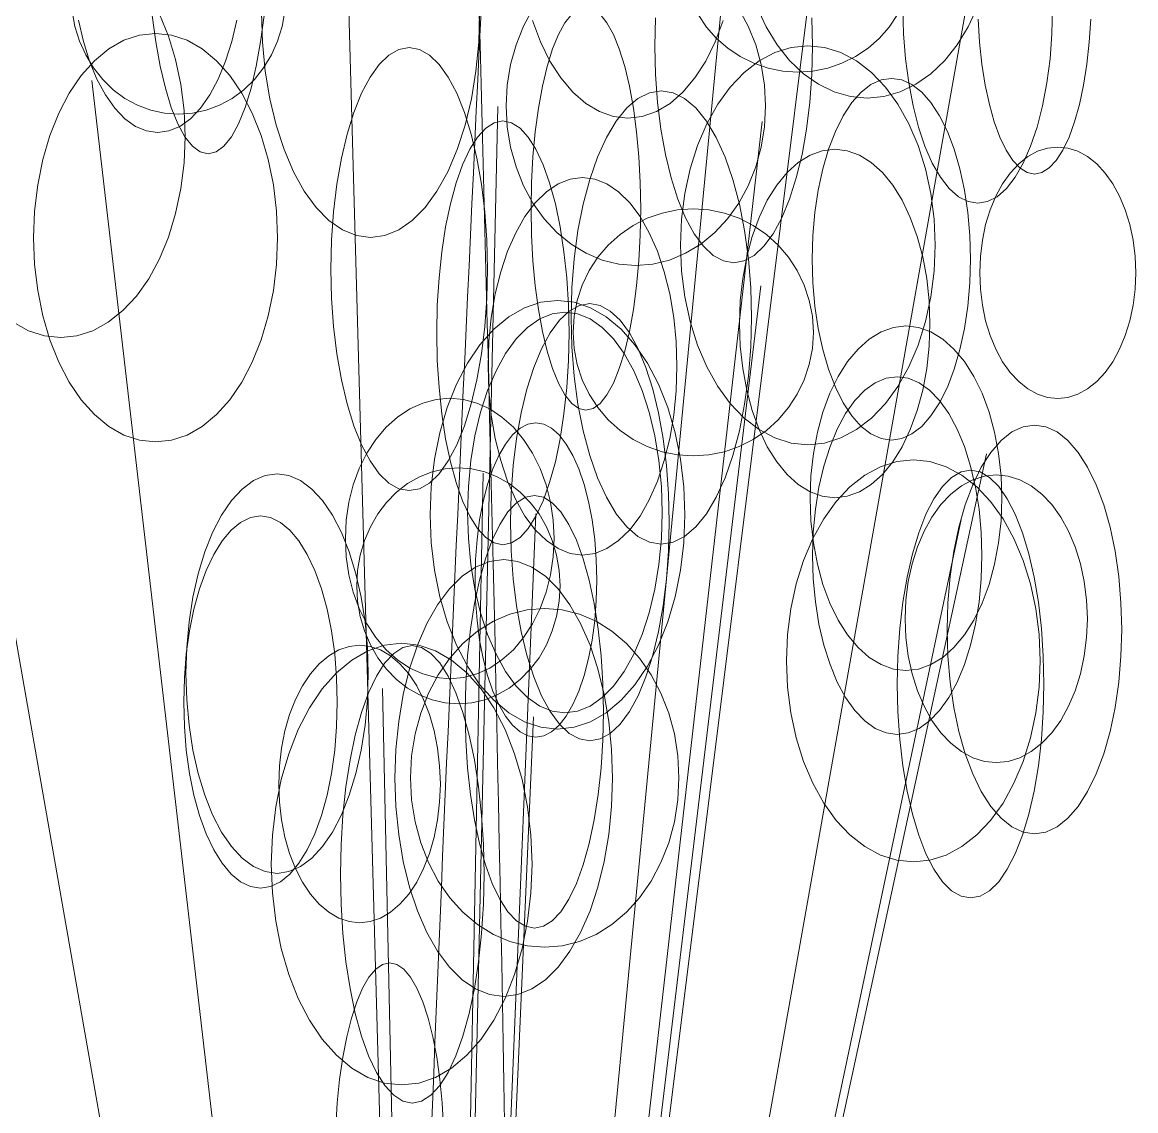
# Model space of a CAD drawing. Header units: millimetres. Extents: x -1800 to 33200, y -8500 to 38400.
# Drawn here: x 4483 to 5378, y 13195 to 14070 of the extents above; entities that cross this region are included whole.
import ezdxf

# ---------------------------------------------------------------- set-up
doc = ezdxf.new("R2010")
doc.units = ezdxf.units.MM
doc.layers.add('E-PLANT', color=3, linetype='Continuous', lineweight=13)

msp = doc.modelspace()

# ---------------------------------------------------------------- linework, layer by layer
at = {"layer": 'E-PLANT'}
for q in [(4293.92, 14621.32), (5082.85, 14480.67), (5157.94, 14435.45), (4739.25, 14295.43), (5267.92, 14232.59), (4538.69, 14022.79), (4864.88, 14002.01), (5077.37, 13989.84), (5076.23, 13857.8), (5257.51, 13722.85), (4853.18, 13707.41), (4895.47, 13674.64), (5237.38, 13670.19), (4772.26, 13534.43), (4893.63, 13511.62)]:
    msp.add_line((4812.73, 11663.48), q, dxfattribs=at)
for points in [[(5250.4, 14081.92), (5242.96, 14066), (5234.13, 14051.59), (5224.07, 14038.97), (5212.93, 14028.32), (5200.93, 14019.85), (5188.25, 14013.69), (5175.12, 14009.96), (5161.76, 14008.7), (5148.4, 14009.96), (5135.27, 14013.69), (5122.59, 14019.85), (5110.58, 14028.32), (5099.45, 14038.97), (5089.38, 14051.59), (5080.55, 14066), (5073.12, 14081.92)], [(4593.05, 14076.11), (4600.31, 14058.55), (4606.09, 14039.61), (4610.29, 14019.61), (4612.84, 13998.89), (4613.7, 13977.82), (4613.7, 13977.82), (4612.84, 13956.75), (4610.29, 13936.03), (4606.09, 13916.04), (4600.31, 13897.09), (4593.05, 13879.53), (4584.43, 13863.66), (4574.6, 13849.73), (4563.73, 13838), (4552.01, 13828.66), (4539.63, 13821.87), (4526.81, 13817.75), (4513.77, 13816.37), (4500.73, 13817.75), (4487.91, 13821.87), (4475.53, 13828.66)], [(4693.88, 14078.54), (4691.68, 14066.33), (4688.06, 14054.53), (4683.08, 14043.36), (4676.81, 14033.01), (4669.38, 14023.65), (4660.91, 14015.43), (4651.54, 14008.52), (4641.43, 14003.01), (4630.76, 13999), (4619.7, 13996.57), (4608.45, 13995.76), (4597.21, 13996.57), (4586.15, 13999), (4575.48, 14003.01), (4565.37, 14008.52), (4556, 14015.43), (4547.53, 14023.65), (4540.09, 14033.01), (4533.83, 14043.36), (4528.85, 14054.53), (4525.22, 14066.33), (4523.03, 14078.54)], [(4677.19, 14074.97), (4674.38, 14053.86), (4670.84, 14034.29), (4666.65, 14016.6), (4661.86, 14001.08), (4656.57, 13988.01), (4650.86, 13977.6), (4644.83, 13970.03), (4638.59, 13965.44), (4632.24, 13963.9), (4625.88, 13965.44), (4619.64, 13970.03), (4613.61, 13977.6), (4607.91, 13988.01), (4602.61, 14001.08), (4597.83, 14016.6), (4593.63, 14034.29), (4590.09, 14053.86), (4587.28, 14074.97)], [(4850.37, 14077.12), (4849.62, 14053.58), (4847.38, 14030.44), (4843.7, 14008.11), (4838.63, 13986.95), (4832.26, 13967.34), (4824.7, 13949.6), (4816.09, 13934.05), (4806.55, 13920.94), (4796.27, 13910.51), (4785.42, 13902.92), (4774.18, 13898.32), (4762.74, 13896.78), (4751.3, 13898.32), (4740.06, 13902.92), (4729.21, 13910.51), (4718.93, 13920.94), (4709.4, 13934.05), (4700.78, 13949.6), (4693.22, 13967.34), (4686.85, 13986.95), (4681.78, 14008.11), (4678.1, 14030.44), (4675.86, 14053.58), (4675.11, 14077.12)], [(5058.63, 14080.53), (5066.21, 14066.59), (5072.24, 14051.55), (5076.62, 14035.67), (5079.28, 14019.22), (5080.17, 14002.49), (5080.17, 14002.49), (5079.28, 13985.75), (5076.62, 13969.3), (5072.24, 13953.42), (5066.21, 13938.38), (5058.63, 13924.44), (5049.64, 13911.83), (5039.38, 13900.77), (5028.04, 13891.46), (5015.81, 13884.04), (5002.9, 13878.65), (4989.52, 13875.38), (4975.91, 13874.28), (4962.3, 13875.38), (4948.93, 13878.65), (4936.01, 13884.04), (4923.78, 13891.46), (4912.44, 13900.77), (4902.19, 13911.83), (4893.2, 13924.44), (4885.62, 13938.38), (4879.59, 13953.42), (4875.21, 13969.3), (4872.54, 13985.75), (4871.65, 14002.49), (4872.54, 14019.22), (4875.21, 14035.67), (4879.59, 14051.55), (4885.62, 14066.59), (4893.2, 14080.53)], [(4947.16, 14076.09), (4952.62, 14069.29), (4957.79, 14059.92), (4962.59, 14048.17), (4966.92, 14034.21), (4970.73, 14018.3), (4973.93, 14000.7), (4976.48, 13981.72), (4978.33, 13961.67), (4979.46, 13940.92), (4979.84, 13919.8), (4979.84, 13919.8), (4979.46, 13898.68), (4978.33, 13877.92), (4976.48, 13857.87), (4973.93, 13838.89), (4970.73, 13821.29), (4966.92, 13805.38), (4962.59, 13791.42), (4957.79, 13779.67), (4952.62, 13770.3), (4947.16, 13763.5), (4941.5, 13759.37), (4935.75, 13757.99), (4929.99, 13759.37), (4924.34, 13763.5), (4918.88, 13770.3), (4913.71, 13779.67), (4908.91, 13791.42), (4904.57, 13805.38), (4900.77, 13821.29), (4897.57, 13838.89), (4895.02, 13857.87), (4893.16, 13877.92), (4892.04, 13898.68), (4891.66, 13919.8), (4892.04, 13940.92), (4893.16, 13961.67), (4895.02, 13981.72), (4897.57, 14000.7), (4900.77, 14018.3), (4904.57, 14034.21), (4908.91, 14048.17), (4913.71, 14059.92), (4918.88, 14069.29), (4924.34, 14076.09)], [(5117.32, 14073.19), (5117.86, 14050.48), (5117.86, 14050.48), (5117.32, 14027.77), (5115.7, 14005.44), (5113.03, 13983.89), (5109.37, 13963.48), (5104.76, 13944.55), (5099.29, 13927.44), (5093.06, 13912.44), (5086.17, 13899.79), (5078.73, 13889.73), (5070.88, 13882.41), (5062.75, 13877.97), (5054.48, 13876.48), (5046.2, 13877.97), (5038.07, 13882.41), (5030.22, 13889.73), (5022.79, 13899.79), (5015.89, 13912.44), (5009.66, 13927.44), (5004.19, 13944.55), (4999.59, 13963.48), (4995.92, 13983.89), (4993.26, 14005.44), (4991.64, 14027.77), (4991.1, 14050.48), (4991.64, 14073.19)], [(5186.21, 14075.8), (5179.49, 14065.76), (5171.5, 14056.68), (5162.41, 14048.72), (5152.34, 14042.01), (5141.49, 14036.66), (5130.03, 14032.78), (5118.16, 14030.42), (5106.08, 14029.63), (5094, 14030.42), (5082.13, 14032.78), (5070.67, 14036.66), (5059.81, 14042.01), (5049.75, 14048.72), (5040.65, 14056.68), (5032.67, 14065.76), (5025.95, 14075.8)], [(5310.69, 14080.78), (5310.17, 14060.34), (5308.64, 14040.26), (5306.11, 14020.86), (5302.64, 14002.49), (5298.27, 13985.46), (5293.09, 13970.06), (5287.18, 13956.56), (5280.64, 13945.18), (5273.59, 13936.12), (5266.15, 13929.54), (5258.44, 13925.54), (5250.6, 13924.2), (5242.76, 13925.54), (5235.05, 13929.54), (5227.6, 13936.12), (5220.55, 13945.18), (5214.02, 13956.56), (5208.11, 13970.06), (5202.93, 13985.46), (5198.56, 14002.49), (5195.08, 14020.86), (5192.56, 14040.26), (5191.03, 14060.34), (5190.51, 14080.78)], [(4655.21, 14071.42), (4651.22, 14054.24), (4646.22, 14038.32), (4640.28, 14023.92), (4633.51, 14011.3), (4626.02, 14000.66), (4617.94, 13992.19), (4609.41, 13986.03), (4600.57, 13982.3), (4591.59, 13981.04), (4582.6, 13982.3), (4573.76, 13986.03), (4565.23, 13992.19), (4557.16, 14000.66), (4549.67, 14011.3), (4542.89, 14023.92), (4536.95, 14038.32), (4531.95, 14054.24), (4527.97, 14071.42)], [(5046.13, 14071.01), (5039.69, 14053.93), (5032.06, 14038.48), (5023.35, 14024.94), (5013.72, 14013.52), (5003.34, 14004.43), (4992.37, 13997.83), (4981.01, 13993.82), (4969.46, 13992.48), (4957.9, 13993.82), (4946.54, 13997.83), (4935.58, 14004.43), (4925.19, 14013.52), (4915.56, 14024.94), (4906.86, 14038.48), (4899.22, 14053.93), (4892.79, 14071.01)], [(5341.36, 14072.06), (5340.2, 14053.72), (5338.28, 14036), (5335.64, 14019.23), (5332.33, 14003.68), (5328.39, 13989.62), (5323.9, 13977.28), (5318.94, 13966.89), (5313.59, 13958.62), (5307.94, 13952.61), (5302.09, 13948.96), (5296.13, 13947.73), (5290.18, 13948.96), (5284.33, 13952.61), (5278.68, 13958.62), (5273.32, 13966.89), (5268.36, 13977.28), (5263.88, 13989.62), (5259.94, 14003.68), (5256.63, 14019.23), (5253.99, 14036), (5252.07, 14053.72), (5250.91, 14072.06)], [(4734.88, 13182.16), (4736, 13201.64), (4737.83, 13220.44), (4740.36, 13238.25), (4743.53, 13254.77), (4747.29, 13269.7), (4751.58, 13282.79), (4756.32, 13293.83), (4761.44, 13302.61), (4766.85, 13308.99), (4772.44, 13312.87), (4778.14, 13314.17), (4783.83, 13312.87), (4789.43, 13308.99), (4794.83, 13302.61), (4799.95, 13293.83), (4804.7, 13282.79), (4808.99, 13269.7), (4812.75, 13254.77), (4815.92, 13238.25), (4818.45, 13220.44), (4820.28, 13201.64), (4821.39, 13182.16)]]:
    msp.add_lwpolyline(points, dxfattribs=at)
for points in [[(4687.94, 13896.61), (4687.1, 13875.19), (4684.6, 13854.13), (4680.48, 13833.8), (4674.81, 13814.55), (4667.68, 13796.69), (4659.23, 13780.55), (4649.59, 13766.4), (4638.93, 13754.47), (4627.43, 13744.98), (4615.29, 13738.07), (4602.71, 13733.89), (4589.92, 13732.48), (4577.12, 13733.89), (4564.55, 13738.07), (4552.41, 13744.98), (4540.91, 13754.47), (4530.25, 13766.4), (4520.61, 13780.55), (4512.15, 13796.69), (4505.03, 13814.55), (4499.36, 13833.8), (4495.24, 13854.13), (4492.74, 13875.19), (4491.9, 13896.61), (4492.74, 13918.03), (4495.24, 13939.09), (4499.36, 13959.42), (4505.03, 13978.67), (4512.15, 13996.52), (4520.61, 14012.67), (4530.25, 14026.82), (4540.91, 14038.75), (4552.41, 14048.24), (4564.55, 14055.15), (4577.12, 14059.33), (4589.92, 14060.74), (4602.71, 14059.33), (4615.29, 14055.15), (4627.43, 14048.24), (4638.93, 14038.75), (4649.59, 14026.82), (4659.23, 14012.67), (4667.68, 13996.52), (4674.81, 13978.67), (4680.48, 13959.42), (4684.6, 13939.09), (4687.1, 13918.03), (4687.94, 13896.61)], [(4856.62, 13871.36), (4856.08, 13848.13), (4854.48, 13825.3), (4851.83, 13803.26), (4848.19, 13782.38), (4843.62, 13763.02), (4838.2, 13745.52), (4832.02, 13730.17), (4825.18, 13717.24), (4817.8, 13706.94), (4810.01, 13699.46), (4801.94, 13694.91), (4793.73, 13693.39), (4785.53, 13694.91), (4777.46, 13699.46), (4769.67, 13706.94), (4762.29, 13717.24), (4755.45, 13730.17), (4749.27, 13745.52), (4743.84, 13763.02), (4739.27, 13782.38), (4735.64, 13803.26), (4732.99, 13825.3), (4731.39, 13848.13), (4730.85, 13871.36), (4731.39, 13894.59), (4732.99, 13917.43), (4735.64, 13939.47), (4739.27, 13960.35), (4743.84, 13979.71), (4749.27, 13997.21), (4755.45, 14012.56), (4762.29, 14025.49), (4769.67, 14035.79), (4777.46, 14043.27), (4785.53, 14047.81), (4793.73, 14049.34), (4801.94, 14047.81), (4810.01, 14043.27), (4817.8, 14035.79), (4825.18, 14025.49), (4832.02, 14012.56), (4838.2, 13997.21), (4843.62, 13979.71), (4848.19, 13960.35), (4851.83, 13939.47), (4854.48, 13917.43), (4856.08, 13894.59), (4856.62, 13871.36)], [(5216.46, 13890.5), (5215.58, 13869.58), (5212.97, 13849.03), (5208.66, 13829.18), (5202.74, 13810.38), (5195.3, 13792.95), (5186.47, 13777.19), (5176.4, 13763.37), (5165.26, 13751.73), (5153.25, 13742.46), (5140.57, 13735.72), (5127.43, 13731.63), (5114.07, 13730.26), (5100.71, 13731.63), (5087.57, 13735.72), (5074.89, 13742.46), (5062.88, 13751.73), (5051.74, 13763.37), (5041.67, 13777.19), (5032.84, 13792.95), (5025.4, 13810.38), (5019.48, 13829.18), (5015.17, 13849.03), (5012.56, 13869.58), (5011.68, 13890.5), (5012.56, 13911.41), (5015.17, 13931.97), (5019.48, 13951.82), (5025.4, 13970.62), (5032.84, 13988.05), (5041.67, 14003.8), (5051.74, 14017.62), (5062.88, 14029.27), (5074.89, 14038.54), (5087.57, 14045.28), (5100.71, 14049.37), (5114.07, 14050.74), (5127.43, 14049.37), (5140.57, 14045.28), (5153.25, 14038.54), (5165.26, 14029.27), (5176.4, 14017.62), (5186.47, 14003.8), (5195.3, 13988.05), (5202.74, 13970.62), (5208.66, 13951.82), (5212.97, 13931.97), (5215.58, 13911.41), (5216.46, 13890.5)], [(5244.81, 13879.3), (5244.26, 13860.33), (5242.64, 13841.69), (5239.96, 13823.69), (5236.28, 13806.65), (5231.66, 13790.85), (5226.17, 13776.56), (5219.91, 13764.03), (5212.99, 13753.47), (5205.52, 13745.06), (5197.64, 13738.95), (5189.47, 13735.25), (5181.17, 13734), (5172.86, 13735.25), (5164.69, 13738.95), (5156.81, 13745.06), (5149.34, 13753.47), (5142.42, 13764.03), (5136.16, 13776.56), (5130.67, 13790.85), (5126.05, 13806.65), (5122.37, 13823.69), (5119.69, 13841.69), (5118.07, 13860.33), (5117.52, 13879.3), (5118.07, 13898.26), (5119.69, 13916.9), (5122.37, 13934.9), (5126.05, 13951.94), (5130.67, 13967.74), (5136.16, 13982.03), (5142.42, 13994.56), (5149.34, 14005.12), (5156.81, 14013.53), (5164.69, 14019.64), (5172.86, 14023.34), (5181.17, 14024.59), (5189.47, 14023.34), (5197.64, 14019.64), (5205.52, 14013.53), (5212.99, 14005.12), (5219.91, 13994.56), (5226.17, 13982.03), (5231.66, 13967.74), (5236.28, 13951.94), (5239.96, 13934.9), (5242.64, 13916.9), (5244.26, 13898.26), (5244.81, 13879.3)], [(5068.79, 13832.56), (5068.17, 13808.8), (5066.32, 13785.44), (5063.28, 13762.88), (5059.08, 13741.52), (5053.81, 13721.72), (5047.56, 13703.81), (5040.43, 13688.1), (5032.55, 13674.87), (5024.05, 13664.34), (5015.07, 13656.68), (5005.77, 13652.03), (4996.31, 13650.48), (4986.84, 13652.03), (4977.55, 13656.68), (4968.57, 13664.34), (4960.06, 13674.87), (4952.18, 13688.1), (4945.05, 13703.81), (4938.8, 13721.72), (4933.53, 13741.52), (4929.34, 13762.88), (4926.29, 13785.44), (4924.44, 13808.8), (4923.82, 13832.56), (4924.44, 13856.33), (4926.29, 13879.69), (4929.34, 13902.25), (4933.53, 13923.61), (4938.8, 13943.41), (4945.05, 13961.32), (4952.18, 13977.02), (4960.06, 13990.26), (4968.57, 14000.79), (4977.55, 14008.45), (4986.84, 14013.09), (4996.31, 14014.65), (5005.77, 14013.09), (5015.07, 14008.45), (5024.05, 14000.79), (5032.55, 13990.26), (5040.43, 13977.02), (5047.56, 13961.32), (5053.81, 13943.41), (5059.08, 13923.61), (5063.28, 13902.25), (5066.32, 13879.69), (5068.17, 13856.33), (5068.79, 13832.56)], [(4922.17, 13820.19), (4921.72, 13797.97), (4920.36, 13776.14), (4918.13, 13755.05), (4915.05, 13735.08), (4911.19, 13716.57), (4906.61, 13699.83), (4901.38, 13685.15), (4895.6, 13672.78), (4889.37, 13662.93), (4882.79, 13655.77), (4875.97, 13651.43), (4869.03, 13649.97), (4862.1, 13651.43), (4855.28, 13655.77), (4848.7, 13662.93), (4842.46, 13672.78), (4836.69, 13685.15), (4831.46, 13699.83), (4826.88, 13716.57), (4823.01, 13735.08), (4819.94, 13755.05), (4817.71, 13776.14), (4816.35, 13797.97), (4815.9, 13820.19), (4816.35, 13842.41), (4817.71, 13864.25), (4819.94, 13885.33), (4823.01, 13905.3), (4826.88, 13923.81), (4831.46, 13940.55), (4836.69, 13955.23), (4842.46, 13967.6), (4848.7, 13977.45), (4855.28, 13984.61), (4862.1, 13988.95), (4869.03, 13990.41), (4875.97, 13988.95), (4882.79, 13984.61), (4889.37, 13977.45), (4895.6, 13967.6), (4901.38, 13955.23), (4906.61, 13940.55), (4911.19, 13923.81), (4915.05, 13905.3), (4918.13, 13885.33), (4920.36, 13864.25), (4921.72, 13842.41), (4922.17, 13820.19)], [(5212.2, 13827.66), (5211.54, 13809.39), (5209.59, 13791.43), (5206.37, 13774.09), (5201.94, 13757.67), (5196.38, 13742.45), (5189.77, 13728.68), (5182.25, 13716.61), (5173.92, 13706.44), (5164.94, 13698.34), (5155.46, 13692.45), (5145.64, 13688.88), (5135.64, 13687.68), (5125.65, 13688.88), (5115.83, 13692.45), (5106.35, 13698.34), (5097.37, 13706.44), (5089.04, 13716.61), (5081.51, 13728.68), (5074.91, 13742.45), (5069.35, 13757.67), (5064.92, 13774.09), (5061.7, 13791.43), (5059.75, 13809.39), (5059.09, 13827.66), (5059.75, 13845.93), (5061.7, 13863.89), (5064.92, 13881.22), (5069.35, 13897.64), (5074.91, 13912.87), (5081.51, 13926.63), (5089.04, 13938.71), (5097.37, 13948.88), (5106.35, 13956.98), (5115.83, 13962.86), (5125.65, 13966.43), (5135.64, 13967.63), (5145.64, 13966.43), (5155.46, 13962.86), (5164.94, 13956.98), (5173.92, 13948.88), (5182.25, 13938.71), (5189.77, 13926.63), (5196.38, 13912.87), (5201.94, 13897.64), (5206.37, 13881.22), (5209.59, 13863.89), (5211.54, 13845.93), (5212.2, 13827.66)], [(5377.52, 13868.42), (5376.98, 13855.24), (5375.38, 13842.28), (5372.74, 13829.77), (5369.12, 13817.92), (5364.56, 13806.93), (5359.15, 13797), (5352.99, 13788.29), (5346.17, 13780.95), (5338.82, 13775.1), (5331.05, 13770.86), (5323.01, 13768.28), (5314.83, 13767.42), (5306.65, 13768.28), (5298.6, 13770.86), (5290.84, 13775.1), (5283.48, 13780.95), (5276.67, 13788.29), (5270.5, 13797), (5265.09, 13806.93), (5260.54, 13817.92), (5256.91, 13829.77), (5254.28, 13842.28), (5252.68, 13855.24), (5252.14, 13868.42), (5252.68, 13881.61), (5254.28, 13894.56), (5256.91, 13907.08), (5260.54, 13918.93), (5265.09, 13929.91), (5270.5, 13939.84), (5276.67, 13948.56), (5283.48, 13955.9), (5290.84, 13961.74), (5298.6, 13965.99), (5306.65, 13968.56), (5314.83, 13969.43), (5323.01, 13968.56), (5331.05, 13965.99), (5338.82, 13961.74), (5346.17, 13955.9), (5352.99, 13948.56), (5359.15, 13939.84), (5364.56, 13929.91), (5369.12, 13918.93), (5372.74, 13907.08), (5375.38, 13894.56), (5376.98, 13881.61), (5377.52, 13868.42)], [(5008.92, 13793.35), (5008.27, 13773.56), (5006.33, 13754.1), (5003.14, 13735.31), (4998.75, 13717.51), (4993.23, 13701.02), (4986.68, 13686.1), (4979.22, 13673.02), (4970.96, 13661.99), (4962.06, 13653.22), (4952.65, 13646.84), (4942.92, 13642.97), (4933.01, 13641.67), (4923.1, 13642.97), (4913.36, 13646.84), (4903.96, 13653.22), (4895.05, 13661.99), (4886.79, 13673.02), (4879.33, 13686.1), (4872.78, 13701.02), (4867.27, 13717.51), (4862.87, 13735.31), (4859.68, 13754.1), (4857.74, 13773.56), (4857.09, 13793.35), (4857.74, 13813.15), (4859.68, 13832.61), (4862.87, 13851.4), (4867.27, 13869.2), (4872.78, 13885.69), (4879.33, 13900.61), (4886.79, 13913.69), (4895.05, 13924.72), (4903.96, 13933.49), (4913.36, 13939.87), (4923.1, 13943.74), (4933.01, 13945.04), (4942.92, 13943.74), (4952.65, 13939.87), (4962.06, 13933.49), (4970.96, 13924.72), (4979.22, 13913.69), (4986.68, 13900.61), (4993.23, 13885.69), (4998.75, 13869.2), (5003.14, 13851.4), (5006.33, 13832.61), (5008.27, 13813.15), (5008.92, 13793.35)], [(5118.53, 13820.51), (5117.7, 13807.56), (5115.24, 13794.82), (5111.18, 13782.53), (5105.59, 13770.88), (5098.58, 13760.08), (5090.25, 13750.32), (5080.76, 13741.76), (5070.26, 13734.55), (5058.93, 13728.8), (5046.98, 13724.63), (5034.59, 13722.1), (5021.99, 13721.25), (5009.39, 13722.1), (4997, 13724.63), (4985.05, 13728.8), (4973.72, 13734.55), (4963.22, 13741.76), (4953.73, 13750.32), (4945.4, 13760.08), (4938.39, 13770.88), (4932.8, 13782.53), (4928.74, 13794.82), (4926.28, 13807.56), (4925.45, 13820.51), (4926.28, 13833.47), (4928.74, 13846.21), (4932.8, 13858.5), (4938.39, 13870.15), (4945.4, 13880.95), (4953.73, 13890.71), (4963.22, 13899.27), (4973.72, 13906.48), (4985.05, 13912.23), (4997, 13916.4), (5009.39, 13918.93), (5021.99, 13919.78), (5034.59, 13918.93), (5046.98, 13916.4), (5058.93, 13912.23), (5070.26, 13906.48), (5080.76, 13899.27), (5090.25, 13890.71), (5098.58, 13880.95), (5105.59, 13870.15), (5111.18, 13858.5), (5115.24, 13846.21), (5117.7, 13833.47), (5118.53, 13820.51)], [(5015.17, 13674.06), (5014.3, 13651.59), (5011.69, 13629.51), (5007.39, 13608.19), (5001.47, 13587.99), (4994.03, 13569.27), (4985.21, 13552.34), (4975.14, 13537.49), (4964.02, 13524.98), (4952.01, 13515.03), (4939.34, 13507.79), (4926.21, 13503.4), (4912.86, 13501.92), (4899.5, 13503.4), (4886.38, 13507.79), (4873.7, 13515.03), (4861.7, 13524.98), (4850.57, 13537.49), (4840.51, 13552.34), (4831.68, 13569.27), (4824.25, 13587.99), (4818.33, 13608.19), (4814.03, 13629.51), (4811.42, 13651.59), (4810.54, 13674.06), (4811.42, 13696.53), (4814.03, 13718.61), (4818.33, 13739.94), (4824.25, 13760.13), (4831.68, 13778.85), (4840.51, 13795.78), (4850.57, 13810.63), (4861.7, 13823.14), (4873.7, 13833.1), (4886.38, 13840.33), (4899.5, 13844.73), (4912.86, 13846.2), (4926.21, 13844.73), (4939.34, 13840.33), (4952.01, 13833.1), (4964.02, 13823.14), (4975.14, 13810.63), (4985.21, 13795.78), (4994.03, 13778.85), (5001.47, 13760.13), (5007.39, 13739.94), (5011.69, 13718.61), (5014.3, 13696.53), (5015.17, 13674.06)], [(5002.57, 13668.02), (5002.02, 13645.1), (5000.4, 13622.57), (4997.72, 13600.82), (4994.03, 13580.22), (4989.4, 13561.12), (4983.91, 13543.85), (4977.64, 13528.7), (4970.71, 13515.94), (4963.23, 13505.78), (4955.34, 13498.4), (4947.17, 13493.91), (4938.85, 13492.41), (4930.53, 13493.91), (4922.36, 13498.4), (4914.47, 13505.78), (4906.99, 13515.94), (4900.06, 13528.7), (4893.79, 13543.85), (4888.3, 13561.12), (4883.67, 13580.22), (4879.98, 13600.82), (4877.3, 13622.57), (4875.68, 13645.1), (4875.13, 13668.02), (4875.68, 13690.95), (4877.3, 13713.48), (4879.98, 13735.23), (4883.67, 13755.83), (4888.3, 13774.93), (4893.79, 13792.2), (4900.06, 13807.35), (4906.99, 13820.11), (4914.47, 13830.27), (4922.36, 13837.65), (4930.53, 13842.13), (4938.85, 13843.64), (4947.17, 13842.13), (4955.34, 13837.65), (4963.23, 13830.27), (4970.71, 13820.11), (4977.64, 13807.35), (4983.91, 13792.2), (4989.4, 13774.93), (4994.03, 13755.83), (4997.72, 13735.23), (5000.4, 13713.48), (5002.02, 13690.95), (5002.57, 13668.02)], [(4997.03, 13675.83), (4996.36, 13654.83), (4994.37, 13634.18), (4991.08, 13614.24), (4986.55, 13595.36), (4980.87, 13577.85), (4974.13, 13562.02), (4966.44, 13548.14), (4957.93, 13536.45), (4948.76, 13527.13), (4939.07, 13520.37), (4929.04, 13516.26), (4918.83, 13514.88), (4908.62, 13516.26), (4898.59, 13520.37), (4888.9, 13527.13), (4879.73, 13536.45), (4871.22, 13548.14), (4863.53, 13562.02), (4856.78, 13577.85), (4851.1, 13595.36), (4846.58, 13614.24), (4843.29, 13634.18), (4841.29, 13654.83), (4840.62, 13675.83), (4841.29, 13696.84), (4843.29, 13717.49), (4846.58, 13737.43), (4851.1, 13756.31), (4856.78, 13773.82), (4863.53, 13789.65), (4871.22, 13803.53), (4879.73, 13815.22), (4888.9, 13824.54), (4898.59, 13831.3), (4908.62, 13835.41), (4918.83, 13836.79), (4929.04, 13835.41), (4939.07, 13831.3), (4948.76, 13824.54), (4957.93, 13815.22), (4966.44, 13803.53), (4974.13, 13789.65), (4980.87, 13773.82), (4986.55, 13756.31), (4991.08, 13737.43), (4994.37, 13717.49), (4996.36, 13696.84), (4997.03, 13675.83)], [(5269.98, 13687.31), (5269.32, 13669.24), (5267.36, 13651.49), (5264.12, 13634.34), (5259.66, 13618.1), (5254.06, 13603.05), (5247.41, 13589.44), (5239.83, 13577.5), (5231.45, 13567.44), (5222.41, 13559.44), (5212.87, 13553.62), (5202.98, 13550.08), (5192.92, 13548.9), (5182.86, 13550.08), (5172.98, 13553.62), (5163.43, 13559.44), (5154.39, 13567.44), (5146.01, 13577.5), (5138.43, 13589.44), (5131.79, 13603.05), (5126.19, 13618.1), (5121.73, 13634.34), (5118.49, 13651.49), (5116.52, 13669.24), (5115.86, 13687.31), (5116.52, 13705.38), (5118.49, 13723.13), (5121.73, 13740.28), (5126.19, 13756.52), (5131.79, 13771.57), (5138.43, 13785.18), (5146.01, 13797.12), (5154.39, 13807.18), (5163.43, 13815.18), (5172.98, 13821), (5182.86, 13824.54), (5192.92, 13825.72), (5202.98, 13824.54), (5212.87, 13821), (5222.41, 13815.18), (5231.45, 13807.18), (5239.83, 13797.12), (5247.41, 13785.18), (5254.06, 13771.57), (5259.66, 13756.52), (5264.12, 13740.28), (5267.36, 13723.13), (5269.32, 13705.38), (5269.98, 13687.31)], [(5253.94, 13641.24), (5253.36, 13622.49), (5251.62, 13604.05), (5248.76, 13586.25), (5244.82, 13569.39), (5239.88, 13553.76), (5234, 13539.63), (5227.31, 13527.23), (5219.91, 13516.79), (5211.92, 13508.48), (5203.49, 13502.43), (5194.76, 13498.77), (5185.87, 13497.54), (5176.99, 13498.77), (5168.25, 13502.43), (5159.82, 13508.48), (5151.84, 13516.79), (5144.43, 13527.23), (5137.74, 13539.63), (5131.87, 13553.76), (5126.92, 13569.39), (5122.98, 13586.25), (5120.12, 13604.05), (5118.38, 13622.49), (5117.8, 13641.24), (5118.38, 13660), (5120.12, 13678.44), (5122.98, 13696.24), (5126.92, 13713.1), (5131.87, 13728.73), (5137.74, 13742.86), (5144.43, 13755.25), (5151.84, 13765.7), (5159.82, 13774.01), (5168.25, 13780.05), (5176.99, 13783.72), (5185.87, 13784.95), (5194.76, 13783.72), (5203.49, 13780.05), (5211.92, 13774.01), (5219.91, 13765.7), (5227.31, 13755.25), (5234, 13742.86), (5239.88, 13728.73), (5244.82, 13713.1), (5248.76, 13696.24), (5251.62, 13678.44), (5253.36, 13660), (5253.94, 13641.24)], [(4910.28, 13654.98), (4909.56, 13640.28), (4907.42, 13625.83), (4903.89, 13611.88), (4899.03, 13598.67), (4892.93, 13586.42), (4885.7, 13575.35), (4877.44, 13565.63), (4868.32, 13557.45), (4858.47, 13550.93), (4848.08, 13546.2), (4837.31, 13543.33), (4826.36, 13542.36), (4815.41, 13543.33), (4804.64, 13546.2), (4794.25, 13550.93), (4784.4, 13557.45), (4775.28, 13565.63), (4767.02, 13575.35), (4759.79, 13586.42), (4753.69, 13598.67), (4748.83, 13611.88), (4745.31, 13625.83), (4743.16, 13640.28), (4742.45, 13654.98), (4743.16, 13669.68), (4745.31, 13684.13), (4748.83, 13698.07), (4753.69, 13711.29), (4759.79, 13723.54), (4767.02, 13734.61), (4775.28, 13744.32), (4784.4, 13752.51), (4794.25, 13759.02), (4804.64, 13763.76), (4815.41, 13766.63), (4826.36, 13767.59), (4837.31, 13766.63), (4848.08, 13763.76), (4858.47, 13759.02), (4868.32, 13752.51), (4877.44, 13744.32), (4885.7, 13734.61), (4892.93, 13723.54), (4899.03, 13711.29), (4903.89, 13698.07), (4907.42, 13684.13), (4909.56, 13669.68), (4910.28, 13654.98)], [(4944.46, 13621.61), (4944.04, 13605.15), (4942.79, 13588.96), (4940.74, 13573.34), (4937.91, 13558.54), (4934.35, 13544.82), (4930.13, 13532.41), (4925.32, 13521.53), (4920, 13512.37), (4914.27, 13505.07), (4908.21, 13499.76), (4901.93, 13496.54), (4895.55, 13495.47), (4889.16, 13496.54), (4882.89, 13499.76), (4876.83, 13505.07), (4871.09, 13512.37), (4865.77, 13521.53), (4860.96, 13532.41), (4856.74, 13544.82), (4853.19, 13558.54), (4850.36, 13573.34), (4848.3, 13588.96), (4847.05, 13605.15), (4846.63, 13621.61), (4847.05, 13638.08), (4848.3, 13654.26), (4850.36, 13669.89), (4853.19, 13684.69), (4856.74, 13698.41), (4860.96, 13710.81), (4865.77, 13721.69), (4871.09, 13730.86), (4876.83, 13738.16), (4882.89, 13743.46), (4889.16, 13746.68), (4895.55, 13747.76), (4901.93, 13746.68), (4908.21, 13743.46), (4914.27, 13738.16), (4920, 13730.86), (4925.32, 13721.69), (4930.13, 13710.81), (4934.35, 13698.41), (4937.91, 13684.69), (4940.74, 13669.89), (4942.79, 13654.26), (4944.04, 13638.08), (4944.46, 13621.61)], [(5366.26, 13581.94), (5365.66, 13560.51), (5363.87, 13539.44), (5360.92, 13519.11), (5356.86, 13499.85), (5351.77, 13481.99), (5345.72, 13465.85), (5338.82, 13451.69), (5331.19, 13439.75), (5322.96, 13430.26), (5314.27, 13423.35), (5305.27, 13419.16), (5296.11, 13417.76), (5286.96, 13419.16), (5277.96, 13423.35), (5269.27, 13430.26), (5261.04, 13439.75), (5253.41, 13451.69), (5246.51, 13465.85), (5240.46, 13481.99), (5235.37, 13499.85), (5231.31, 13519.11), (5228.36, 13539.44), (5226.57, 13560.51), (5225.97, 13581.94), (5226.57, 13603.37), (5228.36, 13624.43), (5231.31, 13644.77), (5235.37, 13664.03), (5240.46, 13681.88), (5246.51, 13698.03), (5253.41, 13712.19), (5261.04, 13724.12), (5269.27, 13733.62), (5277.96, 13740.52), (5286.96, 13744.71), (5296.11, 13746.12), (5305.27, 13744.71), (5314.27, 13740.52), (5322.96, 13733.62), (5331.19, 13724.12), (5338.82, 13712.19), (5345.72, 13698.03), (5351.77, 13681.88), (5356.86, 13664.03), (5360.92, 13644.77), (5363.87, 13624.43), (5365.66, 13603.37), (5366.26, 13581.94)], [(5300.71, 13556.64), (5299.84, 13535.56), (5297.24, 13514.85), (5292.95, 13494.84), (5287.06, 13475.9), (5279.66, 13458.34), (5270.87, 13442.46), (5260.85, 13428.53), (5249.77, 13416.79), (5237.82, 13407.45), (5225.2, 13400.66), (5212.13, 13396.54), (5198.83, 13395.16), (5185.54, 13396.54), (5172.47, 13400.66), (5159.85, 13407.45), (5147.89, 13416.79), (5136.81, 13428.53), (5126.8, 13442.46), (5118.01, 13458.34), (5110.61, 13475.9), (5104.71, 13494.84), (5100.43, 13514.85), (5097.83, 13535.56), (5096.96, 13556.64), (5097.83, 13577.72), (5100.43, 13598.43), (5104.71, 13618.43), (5110.61, 13637.38), (5118.01, 13654.94), (5126.8, 13670.82), (5136.81, 13684.75), (5147.89, 13696.48), (5159.85, 13705.83), (5172.47, 13712.62), (5185.54, 13716.74), (5198.83, 13718.12), (5212.13, 13716.74), (5225.2, 13712.62), (5237.82, 13705.83), (5249.77, 13696.48), (5260.85, 13684.75), (5270.87, 13670.82), (5279.66, 13654.94), (5287.06, 13637.38), (5292.95, 13618.43), (5297.24, 13598.43), (5299.84, 13577.72), (5300.71, 13556.64)], [(4760.78, 13546.44), (4760.15, 13525.49), (4758.29, 13504.9), (4755.21, 13485.03), (4750.97, 13466.2), (4745.65, 13448.75), (4739.34, 13432.96), (4732.14, 13419.12), (4724.18, 13407.46), (4715.59, 13398.18), (4706.52, 13391.43), (4697.13, 13387.34), (4687.57, 13385.96), (4678.01, 13387.34), (4668.62, 13391.43), (4659.55, 13398.18), (4650.96, 13407.46), (4643, 13419.12), (4635.8, 13432.96), (4629.49, 13448.75), (4624.17, 13466.2), (4619.93, 13485.03), (4616.85, 13504.9), (4614.98, 13525.49), (4614.36, 13546.44), (4614.98, 13567.38), (4616.85, 13587.97), (4619.93, 13607.85), (4624.17, 13626.67), (4629.49, 13644.13), (4635.8, 13659.91), (4643, 13673.75), (4650.96, 13685.41), (4659.55, 13694.69), (4668.62, 13701.44), (4678.01, 13705.54), (4687.57, 13706.91), (4697.13, 13705.54), (4706.52, 13701.44), (4715.59, 13694.69), (4724.18, 13685.41), (4732.14, 13673.75), (4739.34, 13659.91), (4745.65, 13644.13), (4750.97, 13626.67), (4755.21, 13607.85), (4758.29, 13587.97), (4760.15, 13567.38), (4760.78, 13546.44)], [(4914.98, 13616.94), (4914.28, 13604.57), (4912.2, 13592.41), (4908.76, 13580.66), (4904.04, 13569.54), (4898.1, 13559.23), (4891.06, 13549.91), (4883.03, 13541.73), (4874.14, 13534.84), (4864.56, 13529.36), (4854.44, 13525.37), (4843.97, 13522.95), (4833.3, 13522.14), (4822.64, 13522.95), (4812.17, 13525.37), (4802.05, 13529.36), (4792.47, 13534.84), (4783.58, 13541.73), (4775.55, 13549.91), (4768.51, 13559.23), (4762.57, 13569.54), (4757.85, 13580.66), (4754.41, 13592.41), (4752.33, 13604.57), (4751.63, 13616.94), (4752.33, 13629.32), (4754.41, 13641.48), (4757.85, 13653.22), (4762.57, 13664.35), (4768.51, 13674.66), (4775.55, 13683.98), (4783.58, 13692.16), (4792.47, 13699.05), (4802.05, 13704.53), (4812.17, 13708.52), (4822.64, 13710.94), (4833.3, 13711.75), (4843.97, 13710.94), (4854.44, 13708.52), (4864.56, 13704.53), (4874.14, 13699.05), (4883.03, 13692.16), (4891.06, 13683.98), (4898.1, 13674.66), (4904.04, 13664.35), (4908.76, 13653.22), (4912.2, 13641.48), (4914.28, 13629.32), (4914.98, 13616.94)], [(5303.78, 13538.06), (5303.27, 13515.62), (5301.77, 13493.57), (5299.29, 13472.28), (5295.88, 13452.12), (5291.6, 13433.42), (5286.51, 13416.52), (5280.72, 13401.7), (5274.31, 13389.21), (5267.39, 13379.26), (5260.09, 13372.03), (5252.53, 13367.65), (5244.84, 13366.18), (5237.15, 13367.65), (5229.59, 13372.03), (5222.29, 13379.26), (5215.37, 13389.21), (5208.96, 13401.7), (5203.17, 13416.52), (5198.08, 13433.42), (5193.8, 13452.12), (5190.39, 13472.28), (5187.91, 13493.57), (5186.41, 13515.62), (5185.9, 13538.06), (5186.41, 13560.49), (5187.91, 13582.54), (5190.39, 13603.83), (5193.8, 13624), (5198.08, 13642.69), (5203.17, 13659.59), (5208.96, 13674.42), (5215.37, 13686.91), (5222.29, 13696.85), (5229.59, 13704.08), (5237.15, 13708.46), (5244.84, 13709.93), (5252.53, 13708.46), (5260.09, 13704.08), (5267.39, 13696.85), (5274.31, 13686.91), (5280.72, 13674.42), (5286.51, 13659.59), (5291.6, 13642.69), (5295.88, 13624), (5299.29, 13603.83), (5301.77, 13582.54), (5303.27, 13560.49), (5303.78, 13538.06)], [(5338.64, 13590.49), (5338.02, 13575.41), (5336.15, 13560.59), (5333.07, 13546.28), (5328.84, 13532.72), (5323.52, 13520.16), (5317.21, 13508.8), (5310.02, 13498.83), (5302.06, 13490.44), (5293.47, 13483.75), (5284.41, 13478.89), (5275.02, 13475.95), (5265.47, 13474.96), (5255.92, 13475.95), (5246.54, 13478.89), (5237.47, 13483.75), (5228.89, 13490.44), (5220.93, 13498.83), (5213.73, 13508.8), (5207.42, 13520.16), (5202.11, 13532.72), (5197.87, 13546.28), (5194.8, 13560.59), (5192.93, 13575.41), (5192.3, 13590.49), (5192.93, 13605.57), (5194.8, 13620.39), (5197.87, 13634.7), (5202.11, 13648.25), (5207.42, 13660.82), (5213.73, 13672.18), (5220.93, 13682.15), (5228.89, 13690.54), (5237.47, 13697.23), (5246.54, 13702.08), (5255.92, 13705.03), (5265.47, 13706.02), (5275.02, 13705.03), (5284.41, 13702.08), (5293.47, 13697.23), (5302.06, 13690.54), (5310.02, 13682.15), (5317.21, 13672.18), (5323.52, 13660.82), (5328.84, 13648.25), (5333.07, 13634.7), (5336.15, 13620.39), (5338.02, 13605.57), (5338.64, 13590.49)], [(4949.84, 13515.74), (4949.37, 13493.06), (4947.95, 13470.76), (4945.61, 13449.23), (4942.4, 13428.84), (4938.37, 13409.94), (4933.58, 13392.85), (4928.12, 13377.86), (4922.08, 13365.23), (4915.57, 13355.17), (4908.69, 13347.87), (4901.57, 13343.43), (4894.32, 13341.95), (4887.08, 13343.43), (4879.95, 13347.87), (4873.08, 13355.17), (4866.56, 13365.23), (4860.52, 13377.86), (4855.06, 13392.85), (4850.28, 13409.94), (4846.24, 13428.84), (4843.03, 13449.23), (4840.7, 13470.76), (4839.28, 13493.06), (4838.8, 13515.74), (4839.28, 13538.43), (4840.7, 13560.72), (4843.03, 13582.25), (4846.24, 13602.64), (4850.28, 13621.54), (4855.06, 13638.63), (4860.52, 13653.62), (4866.56, 13666.25), (4873.08, 13676.31), (4879.95, 13683.62), (4887.08, 13688.05), (4894.32, 13689.54), (4901.57, 13688.05), (4908.69, 13683.62), (4915.57, 13676.31), (4922.08, 13666.25), (4928.12, 13653.62), (4933.58, 13638.63), (4938.37, 13621.54), (4942.4, 13602.64), (4945.61, 13582.25), (4947.95, 13560.72), (4949.37, 13538.43), (4949.84, 13515.74)], [(4736, 13523.53), (4735.47, 13504.01), (4733.89, 13484.83), (4731.3, 13466.31), (4727.73, 13448.77), (4723.25, 13432.51), (4717.92, 13417.81), (4711.85, 13404.91), (4705.14, 13394.05), (4697.9, 13385.4), (4690.26, 13379.11), (4682.34, 13375.3), (4674.29, 13374.02), (4666.23, 13375.3), (4658.32, 13379.11), (4650.67, 13385.4), (4643.44, 13394.05), (4636.72, 13404.91), (4630.66, 13417.81), (4625.33, 13432.51), (4620.85, 13448.77), (4617.28, 13466.31), (4614.68, 13484.83), (4613.11, 13504.01), (4612.58, 13523.53), (4613.11, 13543.04), (4614.68, 13562.22), (4617.28, 13580.74), (4620.85, 13598.28), (4625.33, 13614.54), (4630.66, 13629.25), (4636.72, 13642.14), (4643.44, 13653), (4650.67, 13661.65), (4658.32, 13667.94), (4666.23, 13671.76), (4674.29, 13673.04), (4682.34, 13671.76), (4690.26, 13667.94), (4697.9, 13661.65), (4705.14, 13653), (4711.85, 13642.14), (4717.92, 13629.25), (4723.25, 13614.54), (4727.73, 13598.28), (4731.3, 13580.74), (4733.89, 13562.22), (4735.47, 13543.04), (4736, 13523.53)], [(4957.12, 13462.53), (4956.37, 13439.63), (4954.14, 13417.13), (4950.46, 13395.4), (4945.41, 13374.82), (4939.06, 13355.74), (4931.52, 13338.48), (4922.93, 13323.35), (4913.42, 13310.6), (4903.17, 13300.45), (4892.35, 13293.08), (4881.14, 13288.6), (4869.73, 13287.1), (4858.33, 13288.6), (4847.12, 13293.08), (4836.29, 13300.45), (4826.04, 13310.6), (4816.54, 13323.35), (4807.94, 13338.48), (4800.41, 13355.74), (4794.06, 13374.82), (4789, 13395.4), (4785.33, 13417.13), (4783.1, 13439.63), (4782.35, 13462.53), (4783.1, 13485.43), (4785.33, 13507.94), (4789, 13529.67), (4794.06, 13550.25), (4800.41, 13569.33), (4807.94, 13586.58), (4816.54, 13601.72), (4826.04, 13614.46), (4836.29, 13624.61), (4847.12, 13631.99), (4858.33, 13636.47), (4869.73, 13637.97), (4881.14, 13636.47), (4892.35, 13631.99), (4903.17, 13624.61), (4913.42, 13614.46), (4922.93, 13601.72), (4931.52, 13586.58), (4939.06, 13569.33), (4945.41, 13550.25), (4950.46, 13529.67), (4954.14, 13507.94), (4956.37, 13485.43), (4957.12, 13462.53)], [(5010.51, 13462.69), (5009.58, 13444.92), (5006.83, 13427.45), (5002.3, 13410.59), (4996.06, 13394.62), (4988.22, 13379.82), (4978.91, 13366.43), (4968.31, 13354.69), (4956.57, 13344.8), (4943.92, 13336.92), (4930.56, 13331.2), (4916.72, 13327.73), (4902.64, 13326.56), (4888.56, 13327.73), (4874.72, 13331.2), (4861.36, 13336.92), (4848.71, 13344.8), (4836.98, 13354.69), (4826.37, 13366.43), (4817.07, 13379.82), (4809.23, 13394.62), (4802.99, 13410.59), (4798.45, 13427.45), (4795.7, 13444.92), (4794.78, 13462.69), (4795.7, 13480.45), (4798.45, 13497.92), (4802.99, 13514.78), (4809.23, 13530.75), (4817.07, 13545.55), (4826.37, 13558.94), (4836.98, 13570.68), (4848.71, 13580.57), (4861.36, 13588.45), (4874.72, 13594.17), (4888.56, 13597.65), (4902.64, 13598.81), (4916.72, 13597.65), (4930.56, 13594.17), (4943.92, 13588.45), (4956.57, 13580.57), (4968.31, 13570.68), (4978.91, 13558.94), (4988.22, 13545.55), (4996.06, 13530.75), (5002.3, 13514.78), (5006.83, 13497.92), (5009.58, 13480.45), (5010.51, 13462.69)], [(4892.43, 13393.41), (4891.54, 13370.26), (4888.86, 13347.5), (4884.46, 13325.53), (4878.4, 13304.72), (4870.79, 13285.43), (4861.76, 13267.99), (4851.46, 13252.69), (4840.07, 13239.8), (4827.78, 13229.53), (4814.81, 13222.07), (4801.37, 13217.55), (4787.7, 13216.03), (4774.04, 13217.55), (4760.6, 13222.07), (4747.63, 13229.53), (4735.34, 13239.8), (4723.95, 13252.69), (4713.65, 13267.99), (4704.62, 13285.43), (4697.01, 13304.72), (4690.95, 13325.53), (4686.55, 13347.5), (4683.87, 13370.26), (4682.98, 13393.41), (4683.87, 13416.57), (4686.55, 13439.32), (4690.95, 13461.3), (4697.01, 13482.11), (4704.62, 13501.4), (4713.65, 13518.84), (4723.95, 13534.14), (4735.34, 13547.03), (4747.63, 13557.3), (4760.6, 13564.75), (4774.04, 13569.28), (4787.7, 13570.8), (4801.37, 13569.28), (4814.81, 13564.75), (4827.78, 13557.3), (4840.07, 13547.03), (4851.46, 13534.14), (4861.76, 13518.84), (4870.79, 13501.4), (4878.4, 13482.11), (4884.46, 13461.3), (4888.86, 13439.32), (4891.54, 13416.57), (4892.43, 13393.41)], [(4818.78, 13457.73), (4818.23, 13443.18), (4816.57, 13428.88), (4813.84, 13415.07), (4810.09, 13402), (4805.38, 13389.87), (4799.78, 13378.91), (4793.4, 13369.3), (4786.34, 13361.2), (4778.73, 13354.75), (4770.7, 13350.06), (4762.37, 13347.22), (4753.9, 13346.26), (4745.43, 13347.22), (4737.11, 13350.06), (4729.07, 13354.75), (4721.46, 13361.2), (4714.41, 13369.3), (4708.03, 13378.91), (4702.43, 13389.87), (4697.71, 13402), (4693.96, 13415.07), (4691.23, 13428.88), (4689.58, 13443.18), (4689.02, 13457.73), (4689.58, 13472.28), (4691.23, 13486.58), (4693.96, 13500.39), (4697.71, 13513.47), (4702.43, 13525.59), (4708.03, 13536.55), (4714.41, 13546.17), (4721.46, 13554.27), (4729.07, 13560.72), (4737.11, 13565.4), (4745.43, 13568.25), (4753.9, 13569.2), (4762.37, 13568.25), (4770.7, 13565.4), (4778.73, 13560.72), (4786.34, 13554.27), (4793.4, 13546.17), (4799.78, 13536.55), (4805.38, 13525.59), (4810.09, 13513.47), (4813.84, 13500.39), (4816.57, 13486.58), (4818.23, 13472.28), (4818.78, 13457.73)], [(4853.87, 13385.22), (4853.37, 13361.24), (4851.9, 13337.67), (4849.48, 13314.91), (4846.14, 13293.35), (4841.95, 13273.37), (4836.98, 13255.3), (4831.31, 13239.45), (4825.04, 13226.1), (4818.28, 13215.47), (4811.14, 13207.75), (4803.74, 13203.06), (4796.21, 13201.49), (4788.69, 13203.06), (4781.29, 13207.75), (4774.15, 13215.47), (4767.39, 13226.1), (4761.11, 13239.45), (4755.44, 13255.3), (4750.47, 13273.37), (4746.28, 13293.35), (4742.95, 13314.91), (4740.52, 13337.67), (4739.05, 13361.24), (4738.56, 13385.22), (4739.05, 13409.2), (4740.52, 13432.77), (4742.95, 13455.53), (4746.28, 13477.08), (4750.47, 13497.07), (4755.44, 13515.14), (4761.11, 13530.98), (4767.39, 13544.34), (4774.15, 13554.96), (4781.29, 13562.69), (4788.69, 13567.38), (4796.21, 13568.95), (4803.74, 13567.38), (4811.14, 13562.69), (4818.28, 13554.96), (4825.04, 13544.34), (4831.31, 13530.98), (4836.98, 13515.14), (4841.95, 13497.07), (4846.14, 13477.08), (4849.48, 13455.53), (4851.9, 13432.77), (4853.37, 13409.2), (4853.87, 13385.22)]]:
    msp.add_lwpolyline(points, close=True, dxfattribs=at)
for points in [[(4855.9, 10522.66), (4877.48, 12576.13), (4834.32, 14629.61)], [(4769.57, 10522.66), (4791.15, 12576.13), (4855.9, 14173.28)]]:
    msp.add_spline(points, degree=3, dxfattribs=at)

doc.saveas('drawing.dxf')
